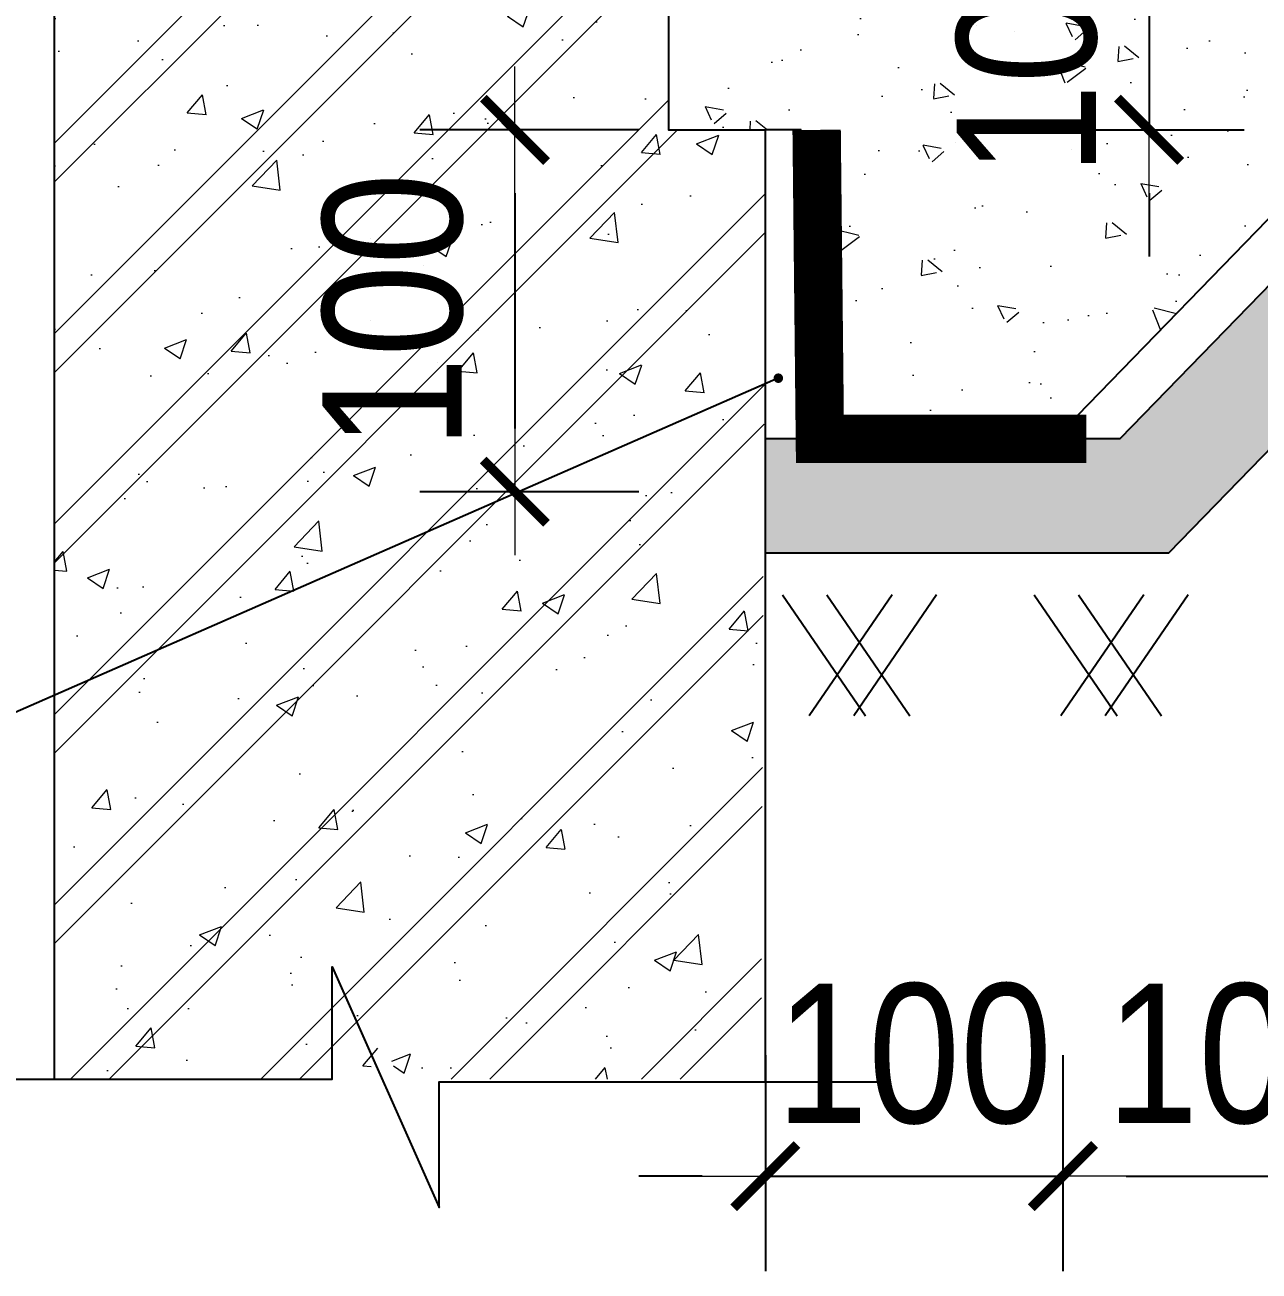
# Model space of a CAD drawing. Header units: millimetres. Extents: x 408913 to 1237273, y -191467 to -86666.
# Drawn here: x 856385 to 858334, y -163639 to -161672 of the extents above; entities that cross this region are included whole.
import ezdxf

# ---------------------------------------------------------------- set-up
doc = ezdxf.new("R2010")
doc.units = ezdxf.units.MM
doc.header["$LTSCALE"] = 35
doc.header["$PDMODE"] = 3
doc.linetypes.add('HIDDEN2', pattern=[0.1875, 0.125, -0.0625])
for name, color, linetype in [('8', 8, 'Continuous'), ('ccu11-Dim', 8, 'Continuous'), ('Concrete', 2, 'Continuous'), ('DIM', 1, 'Continuous'), ('Layer2', 167, 'HIDDEN2')]:
    doc.layers.add(name, color=color, linetype=linetype)
doc.layers.add('NDC_S_DIM', color=1, linetype='Continuous', lineweight=9)
doc.layers.add('NDC_S_HATCH MATERIAL', color=8, linetype='Continuous', lineweight=13)
doc.styles.add('NDC_ARIAL', font='arial.ttf', dxfattribs={"width": 0.85})
doc.styles.add('texdim', font='vntimeh.shx', dxfattribs={"width": 0.75})
doc.linetypes.add('ZIGZAG', pattern='A,0.00254,-5.08,[131,ltypeshp.shx,S=5.08,R=0,X=-5.08,Y=0],-10.16,[131,ltypeshp.shx,S=5.08,R=180,X=5.08,Y=0],-5.08', length=20.32254)
doc.dimstyles.new('40', dxfattribs={"dimscale": 40, "dimtxt": 1, "dimasz": 1, "dimexe": 0, "dimexo": 0, "dimgap": 0.3, "dimtad": 1, "dimdec": 0, "dimzin": 0, "dimdsep": 46, "dimtxsty": 'texdim', "dimblk": 'tick', "dimcen": 1, "dimclrd": 8, "dimclre": 8, "dimclrt": 3, "dimadec": 0, "dimazin": 0, "dimtfac": 1, "dimtdec": 0, "dimtix": 1, "dimtofl": 0, "dimtmove": 2, "dimatfit": 0, "dimldrblk": 'DOTSMALL', "dimfxl": 1, "dimtolj": 1, "dimtzin": 0, "dimlwe": -1, "dimarcsym": 0})
doc.dimstyles.new('NDC_1-100', dxfattribs={"dimscale": 100, "dimtxt": 2.2, "dimasz": 1, "dimexe": 1.5, "dimexo": 2, "dimgap": 0.8, "dimtad": 1, "dimdec": 0, "dimdsep": 46, "dimtxsty": 'NDC_ARIAL', "dimblk": 'DIMMARK', "dimcen": 49999.93899508043, "dimdle": 1.5, "dimclrd": 1, "dimclre": 1, "dimclrt": 3, "dimadec": 0, "dimazin": 0, "dimtfac": 1, "dimtdec": 0, "dimtix": 1, "dimtmove": 2, "dimatfit": 3, "dimfxl": 1, "dimarcsym": 0})

# ---------------------------------------------------------------- blocks, each defined once
blk = doc.blocks.new('tick')
at = {"layer": 'Layer2'}
for p, q in [((-0.5000000000000036, -0.5000000000000142), (0.499999999999968, 0.4999999999999858)), ((-1.000000000000004, 0), (0.7999999999999936, 0))]:
    blk.add_line(p, q, dxfattribs=at)
blk = doc.blocks.new('DIMMARK')
at = {"layer": 'NDC_S_DIM', "color": 1}
blk.add_line((-1.5, 0), (1, 0), dxfattribs=at)
at = {"layer": 'NDC_S_DIM', "color": 2, "const_width": 0.15}
blk.add_lwpolyline([(-0.5, -0.5), (0.5, 0.5)], dxfattribs=at)
blk = doc.blocks.new('*D624')
at = {"layer": 'DEFPOINTS', "color": 0, "ltscale": 30, "transparency": 16777216}
for p in [(857499.5797940257, -161545.7269387143), (857712.553000014, -161837.3246003793), (858160.1940120276, -161837.3246003793)]:
    blk.add_point(p, dxfattribs=at)
at = {"layer": 'DIM', "color": 1, "lineweight": -2, "ltscale": 30, "transparency": 16777216}
for p, q in [((858160.1940120276, -161445.7269387143), (858160.1940120276, -161345.7269387143)), ((857699.5797940257, -161545.7269387143), (858310.1940120276, -161545.7269387143)), ((858160.1940120276, -161545.7269387143), (858160.1940120276, -161837.3246003793)), ((857912.553000014, -161837.3246003793), (858310.1940120276, -161837.3246003793)), ((858160.1940120276, -161937.3246003793), (858160.1940120276, -162037.3246003793))]:
    blk.add_line(p, q, dxfattribs=at)
at = {"layer": 'DIM', "color": 1, "lineweight": -2, "ltscale": 30, "transparency": 16777216, "xscale": 100, "yscale": 100, "zscale": 100}
for p, rotation in [((858160.1940120276, -161545.7269387143), 270), ((858160.1940120276, -161837.3246003793), 90)]:
    blk.add_blockref('DIMMARK', p, dxfattribs=dict(at, rotation=rotation))
at = {"layer": 'DIM', "color": 3, "ltscale": 30, "transparency": 16777216, "insert": (857967.8679547285, -161691.525769547), "char_height": 220, "attachment_point": 5, "rotation": 90, "style": 'NDC_ARIAL'}
blk.add_mtext('100', dxfattribs=at)
blk = doc.blocks.new('*D625')
at = {"layer": 'DEFPOINTS', "color": 0, "ltscale": 30, "transparency": 16777216}
for p in [(857554.2317786019, -161837.4547913615), (857158.7477631316, -162408.6032640408), (857554.2317786019, -162408.6032640408)]:
    blk.add_point(p, dxfattribs=at)
at = {"layer": 'DIM', "color": 1, "lineweight": -2, "ltscale": 30, "transparency": 16777216}
for p, q in [((857354.2317786019, -161837.4547913615), (857008.7477631316, -161837.4547913615)), ((857158.7477631316, -161937.4547913615), (857158.7477631316, -162308.6032640408)), ((857354.2317786019, -162408.6032640408), (857008.7477631316, -162408.6032640408))]:
    blk.add_line(p, q, dxfattribs=at)
at = {"layer": 'DIM', "color": 1, "lineweight": -2, "ltscale": 30, "transparency": 16777216, "xscale": 100, "yscale": 100, "zscale": 100}
for p, rotation in [((857158.7477631316, -161837.4547913615), 90), ((857158.7477631316, -162408.6032640408), 270)]:
    blk.add_blockref('DIMMARK', p, dxfattribs=dict(at, rotation=rotation))
at = {"layer": 'DIM', "color": 3, "ltscale": 30, "transparency": 16777216, "insert": (856966.4217058326, -162123.0290277014), "char_height": 220, "attachment_point": 5, "rotation": 90, "style": 'NDC_ARIAL'}
blk.add_mtext('100', dxfattribs=at)
blk = doc.blocks.new('*D626')
at = {"layer": 'DEFPOINTS', "color": 0, "ltscale": 30, "transparency": 16777216}
for p in [(857554.2317786014, -163098.0746565345), (858024.1780846787, -163098.0746565345), (858024.1780846787, -163488.8779793388)]:
    blk.add_point(p, dxfattribs=at)
at = {"layer": 'DIM', "color": 1, "lineweight": -2, "ltscale": 30, "transparency": 16777216}
for p, q in [((857554.2317786014, -163298.0746565345), (857554.2317786014, -163638.8779793388)), ((858024.1780846787, -163298.0746565345), (858024.1780846787, -163638.8779793388)), ((857454.2317786014, -163488.8779793388), (857354.2317786014, -163488.8779793388)), ((857554.2317786014, -163488.8779793388), (858024.1780846787, -163488.8779793388)), ((858124.1780846787, -163488.8779793388), (858224.1780846787, -163488.8779793388))]:
    blk.add_line(p, q, dxfattribs=at)
at = {"layer": 'DIM', "color": 1, "lineweight": -2, "ltscale": 30, "transparency": 16777216, "xscale": 100, "yscale": 100, "zscale": 100}
blk.add_blockref('DIMMARK', (857554.2317786014, -163488.8779793388), dxfattribs=at)
at = {"layer": 'DIM', "color": 1, "lineweight": -2, "ltscale": 30, "transparency": 16777216, "xscale": 100, "yscale": 100, "zscale": 100, "rotation": 180}
blk.add_blockref('DIMMARK', (858024.1780846787, -163488.8779793388), dxfattribs=at)
at = {"layer": 'DIM', "color": 3, "ltscale": 30, "transparency": 16777216, "insert": (857789.2049316401, -163296.55192204), "char_height": 220, "attachment_point": 5, "style": 'NDC_ARIAL'}
blk.add_mtext('100', dxfattribs=at)
blk = doc.blocks.new('*D627')
at = {"layer": 'DEFPOINTS', "color": 0, "ltscale": 30, "transparency": 16777216}
for p in [(858024.1780846787, -163098.0746565345), (858597.1192506466, -163098.0746565345), (858597.1192506466, -163488.8779793388)]:
    blk.add_point(p, dxfattribs=at)
at = {"layer": 'DIM', "color": 1, "lineweight": -2, "ltscale": 30, "transparency": 16777216}
for p, q in [((858024.1780846787, -163298.0746565345), (858024.1780846787, -163638.8779793388)), ((858597.1192506466, -163298.0746565345), (858597.1192506466, -163638.8779793388)), ((858124.1780846787, -163488.8779793388), (858497.1192506466, -163488.8779793388))]:
    blk.add_line(p, q, dxfattribs=at)
at = {"layer": 'DIM', "color": 1, "lineweight": -2, "ltscale": 30, "transparency": 16777216, "xscale": 100, "yscale": 100, "zscale": 100, "rotation": 180}
blk.add_blockref('DIMMARK', (858024.1780846787, -163488.8779793388), dxfattribs=at)
at = {"layer": 'DIM', "color": 1, "lineweight": -2, "ltscale": 30, "transparency": 16777216, "xscale": 100, "yscale": 100, "zscale": 100}
blk.add_blockref('DIMMARK', (858597.1192506466, -163488.8779793388), dxfattribs=at)
at = {"layer": 'DIM', "color": 3, "ltscale": 30, "transparency": 16777216, "insert": (858310.6486676626, -163296.55192204), "char_height": 220, "attachment_point": 5, "style": 'NDC_ARIAL'}
blk.add_mtext('100', dxfattribs=at)
blk = doc.blocks.new('dat lap')
at = {"layer": 'ccu11-Dim', "color": 0, "ltscale": 0.3}
for p, q in [((-56.86421864014119, 34.9860366640678), (4.333523585926741, -54.12918422945586)), ((24.02582220872864, 34.9860366640678), (-37.17192001733929, -54.12918422945586)), ((-24.02582220872864, 34.9860366640678), (37.17192001733929, -54.12918422945586)), ((56.86421864014119, 34.9860366640678), (-4.333523585926741, -54.12918422945586))]:
    blk.add_line(p, q, dxfattribs=at)

msp = doc.modelspace()

# ---------------------------------------------------------------- hatches: boundary and pattern name
at = {"layer": '8', "lineweight": 5}
h = msp.add_hatch(dxfattribs=at)
h.set_pattern_fill('AR-CONC', color=256, scale=1.527777777777778, angle=300.0000000000001, style=0)
h.set_pattern_definition([(350.0000000000001, (-9696007.39684712, -210823.8441286716), (118.0799300820009, -253.2231996250767), [29.10416666666658, -320.1458333333322]), (295, (-9696007.39684712, -210823.8441286716), (225.8641776591318, 192.5765735816722), [23.28333333333333, -256.1175591486111]), (40.45144470000004, (-9695997.556885386, -210844.9459947016), (343.94409706977, -60.64663135653616), [24.73473566666667, -272.0823181388889]), (346.1842, (-9695940.183653282, -210785.0385731159), (151.4483000892998, -390.7788191579383), [43.65624999999985, -480.2187499999985]), (36.63555761000005, (-9695927.562940786, -210817.6034272769), (508.7184918556158, -125.1020050395914), [37.10211868611101, -408.1238457999991]), (291.1841511700001, (-9695940.183653282, -210785.0385731159), (508.7184918497814, -125.1020050667297), [34.92494969027778, -384.1745904333333]), (321.0000000000001, (-9695937.584173964, -210828.3465589239), (-19.48995876437794, -278.7193956432205), [29.10416666666666, -320.1458333333333]), (266, (-9695937.584173964, -210828.3465589239), (290.9079431914632, 58.9292252185561), [23.28333333333333, -256.1166666666666]), (11.451445, (-9695939.208337268, -210851.5731752591), (271.4179854266732, -219.7901692511656), [24.73473566666667, -272.0818491111111]), (337.5000000000001, (-9696007.39684712, -210823.8441286716), (114.2336453307916, 60.50414113234464), [0, -253.0122222222222, 0, -259.9972222222222, 0, -257.0868055555555]), (307.5, (-9696007.39684712, -210823.8441286716), (183.5911519648739, -11.88189107900618), [0, -148.2372222222216, 0, -247.1913888888882, 0, -97.98402777777744]), (267.5, (-9696050.665041564, -210748.901417542), (95.99648017972682, -183.7752765522344), [0, -97.01388888888889, 0, -302.6833333333333, 0, -401.6374999999999]), (257.5, (-9696070.06781934, -210715.294820623), (146.7958828370416, -176.5658714804999), [0, -126.1180555555555, 0, -201.0127777777778, 0, -285.2208333333333])])
h.paths.add_polyline_path([(857554.2317786014, -160752.301684214), (857401.4540008234, -160752.301684214), (857401.4540008237, -160959.8173419368), (857499.5797940253, -160959.8173419368), (857499.5797940253, -161125.1925545448), (857401.4540008239, -161125.1925545448), (857401.4540008244, -161463.0393324103), (857499.5797940253, -161463.0393324103), (857499.5797940253, -161628.4145450183), (857401.4540008246, -161628.4145450183), (857401.4540008248, -161837.4547913615), (857554.2317786014, -161837.4547913615), (857610.9180325752, -161837.4547913615), (857610.9180325752, -162325.0177502364), (858011.3436317013, -162325.0177502364), (858417.3610751003, -161907.2024541229), (863474.5289139182, -161907.2024541229), (863474.5289139182, -161572.1934913473), (863413.4178028072, -161572.1934913473), (863535.6400250292, -161449.9712691251), (863474.5289139182, -161449.9712691251), (863474.5289139182, -160752.301684214)])
h = msp.add_hatch(dxfattribs=at)
h.set_pattern_fill('AR-SAND', color=256, scale=1.527777777777778, angle=300.0000000000001, style=0)
h.set_pattern_definition([(337.5000000000001, (-9696007.39684712, -210582.87519784), (63.53174361045, 39.50272580167137), [0, -58.98444444444445, 0, -65.96944444444443, 0, -63.05902777777777]), (307.5, (-9696007.39684712, -210582.87519784), (129.1813093895395, -4.718699410626376), [0, -31.82055555555547, 0, -53.16361111111092, 0, -20.37291666666659]), (267.5, (-9696031.262263788, -210541.5390836295), (60.61318137757046, -104.5459699914507), [0, -19.40277777777778, 0, -69.85, 0, -91.19305555555555]), (257.5, (-9696031.262263788, -210541.5390836295), (87.82288218998723, -83.99640080271098), [0, -9.701388888888888, 0, -45.79055555555555, 0, -52.3875])])
h.paths.add_polyline_path([(858520.1025144288, -161907.2024541229), (858114.0850710312, -162325.0177502365), (857554.2317786014, -162325.0177502365), (857554.2317786014, -162505.652172979), (858191.1018072588, -162505.652172979), (858597.1192506563, -162087.8368768654), (863474.5289139182, -162087.8368768654), (863474.5289139182, -161907.2024541229)])
at = {"layer": 'NDC_S_HATCH MATERIAL', "ltscale": 30}
h = msp.add_hatch(dxfattribs=at)
h.set_pattern_fill('BT-01', color=256, scale=50, pattern_type=2)
h.set_pattern_definition([(49.99999999999999, (629437.7859698982, -194476.9847194558), (358.6300913003767, -31.37606749129755), [37.5, -412.5]), (355, (629437.7859698982, -194476.9847194558), (-69.3756668065, 376.0960668500059), [30, -330]), (100.4514, (629467.6718098982, -194479.5993894558), (289.2546908570108, 344.7197710304768), [31.870095, -350.571056]), (46.18420000000001, (629437.7859698982, -194376.9847194558), (533.6205243128222, -82.75950716450905), [56.25, -618.75]), (96.6356, (629482.2543423983, -194383.8813729558), (467.3313527743517, 487.0589354502209), [47.805144, -525.8565]), (351.1842, (629437.7859698982, -194376.9847194558), (467.3309725668136, 487.0593004626623), [45, -495]), (21, (629487.7859698982, -194401.9847194558), (298.4535260592309, -201.3094453326694), [37.5, -412.5]), (326.0000000000001, (629487.7859698982, -194401.9847194558), (121.6576659607909, 362.5750225234265), [30, -330]), (71.4514, (629512.6570863982, -194418.7605224559), (420.111314290745, 161.2652483549762), [31.870095, -350.571056]), (37.50000000000001, (629437.7859698982, -194476.9847194558), (6.079927658645334, 166.4469269156558), [0, -326, 0, -335, 0, -331.25]), (7.499999999999999, (629437.7859698982, -194476.9847194558), (131.5347687210743, 197.2058559411801), [0, -191, 0, -318.5, 0, -126.25]), (327.5, (629326.2859698982, -194476.9847194558), (266.9112180862045, -11.27743586718988), [0, -125, 0, -390, 0, -517.5]), (317.5, (629276.2859698982, -194476.9847194558), (291.5930846711931, 50.05249116615887), [0, -162.5, 0, -259, 0, -367.5]), (45, (629437.7859698982, -194476.9847194558), (-150.2601910021414, 150.2601910021414), []), (45, (629437.7859698982, -194415.7347194558), (-150.2601910021414, 150.2601910021414), [])])
h.paths.add_polyline_path([(857401.4540008234, -160752.301684214), (857554.2317786014, -160752.301684214), (857554.2317786012, -156382.1576126176), (856431.1947120134, -156382.1576126176), (856431.1947119256, -163335.8139529375), (856874.3987107726, -163335.8139529375), (856899.398710774, -163404.5008884241), (856949.398710774, -163267.1270174509), (856974.3987107726, -163335.8139529375), (857547.4032148727, -163335.8139529376), (857554.2317786014, -161837.4547913615), (857401.4540008248, -161837.4547913615)])

# ---------------------------------------------------------------- linework, layer by layer
at = {"color": 0, "ltscale": 0.3}
for p, q in [((857610.9180325752, -161837.4547913615), (857554.2317786014, -161837.4547913615)), ((857610.9180325752, -162325.0177502364), (857610.9180325752, -161837.4547913615))]:
    msp.add_line(p, q, dxfattribs=at)
at = {"color": 5, "linetype": 'ZIGZAG', "ltscale": 0.0002}
msp.add_lwpolyline([(857554.2317786014, -160752.301684214), (857401.4540008234, -160752.301684214), (857401.4540008248, -161837.4547913615), (857554.2317786014, -161837.4547913615)], dxfattribs=at)
at = {"ltscale": 0.3}
for points in [[(863474.5289139182, -161907.2024541229), (858520.1025144288, -161907.2024541229), (858114.0850710312, -162325.0177502365), (857554.2317786014, -162325.0177502365)], [(863474.5289139182, -162087.8368768654), (858597.1192506563, -162087.8368768654), (858191.1018072588, -162505.652172979), (857554.2317786014, -162505.652172979)]]:
    msp.add_lwpolyline(points, dxfattribs=at)
at = {"color": 3, "ltscale": 0.3}
msp.add_lwpolyline([(863474.5289139182, -161907.2024541229), (858417.3610751003, -161907.2024541229), (858011.3436317013, -162325.0177502364), (857610.9180325752, -162325.0177502364)], dxfattribs=at)
at = {"layer": 'ccu11-Dim', "color": 5, "ltscale": 0.002, "const_width": 76.38888888888889}
msp.add_lwpolyline([(857635.1979055989, -161837.4547913615), (857640.3336936363, -162325.0177502364), (858061.3110821408, -162325.0177502365)], dxfattribs=at)
at = {"layer": 'Concrete', "color": 3}
for p, q in [((856431.1947119699, -156382.1576126176), (856431.1947119699, -163335.8139529375)), ((857554.2317786014, -163340.0313031506), (857554.2317786014, -161837.4547913615))]:
    msp.add_line(p, q, dxfattribs=at)
at = {"layer": 'Concrete', "color": 8}
msp.add_lwpolyline([(856057.5217580085, -163335.8139529375), (856870.1378090878, -163335.8139529375), (856870.1378090878, -163158.6599722367), (857038.9583879535, -163538.275067527), (857038.9583879535, -163340.0313031506), (857745.9142937029, -163340.0313031506)], dxfattribs=at)

# ---------------------------------------------------------------- block references
at = {"layer": 'ccu11-Dim', "color": 0, "xscale": 2.138888888888888, "yscale": 2.138888888888888, "zscale": 2.138888888888888}
for p in [(857702.9558320583, -162646.4663540127), (858100.297971505, -162646.4663540127)]:
    msp.add_blockref('dat lap', p, dxfattribs=at)

# ---------------------------------------------------------------- dimensions: what is measured, and where the dimension line sits
at = {"layer": 'DIM', "ltscale": 30}
for base, p1, p2, picture, middle in [((858160.1940120276, -161837.3246003793), (857499.5797940253, -161545.7269387143), (857712.5530000136, -161837.3246003792), '*D624', (857967.8679547285, -161691.525769547)), ((857158.7477631316, -162408.6032640408), (857554.2317786014, -161837.4547913615), (857554.2317786014, -162408.6032640408), '*D625', (856966.4217058326, -162123.0290277014))]:
    dim = msp.add_linear_dim(base=base, p1=p1, p2=p2, angle=90, text='100', dimstyle='NDC_1-100', dxfattribs=at)
    dim.commit()
    dim.dimension.update_dxf_attribs({"geometry": picture, "text_midpoint": middle})
for base, p1, p2, picture, middle in [((858024.1780846787, -163488.8779793388), (857554.2317786014, -163098.0746565345), (858024.1780846787, -163098.0746565345), '*D626', (857789.2049316401, -163296.55192204)), ((858597.1192506466, -163488.8779793388), (858024.1780846787, -163098.0746565345), (858597.1192506466, -163098.0746565345), '*D627', (858310.6486676626, -163296.55192204))]:
    dim = msp.add_linear_dim(base=base, p1=p1, p2=p2, text='100', dimstyle='NDC_1-100', dxfattribs=at)
    dim.commit()
    dim.dimension.update_dxf_attribs({"geometry": picture, "text_midpoint": middle})

# ---------------------------------------------------------------- leaders
at = {"layer": '8', "color": 8}
msp.add_leader([(857574.6708485808, -162229.4141994221), (855863.3344956439, -162978.9210200523), (852540.5446750587, -162978.9210200523)], dimstyle='40', override={"dimasz": 1.5}, dxfattribs=at)

doc.saveas('drawing.dxf')
